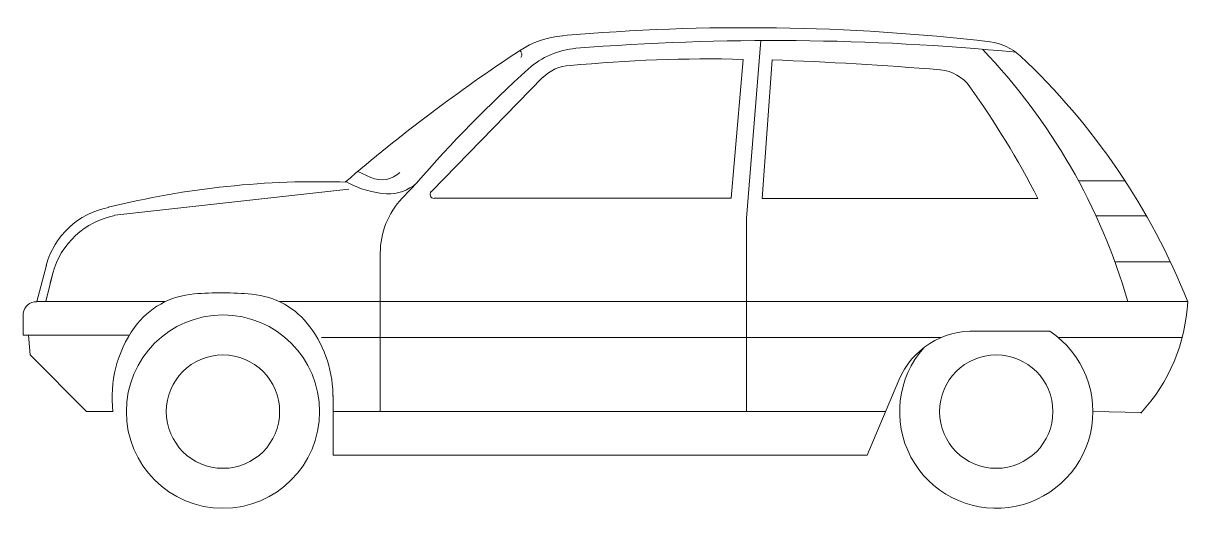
# Model space of a CAD drawing. Header units: metres. Extents: x -1305 to 1216, y -10 to 1050.
import ezdxf

# ---------------------------------------------------------------- set-up
doc = ezdxf.new("R2010")
doc.units = ezdxf.units.M
doc.layers.add('A-DETL-GENF', color=92, linetype='Continuous', lineweight=18)

# ---------------------------------------------------------------- blocks, each defined once
blk = doc.blocks.new('90 renault - Type 1-3642211-00_0 Basismaterialen')
at = {"layer": 'A-DETL-GENF', "lineweight": 13}
for p, q in [((292.3, 1012.7), (260.8, 628.5)), ((-227.4, 988.8), (-229.7, 991.1)), ((227.7, 671.6), (253.8, 972.2)), ((316.2, 971.1), (294.6, 670.8)), ((-421.5, 686.2), (-180.4, 933.4)), ((-552.4, 716.2), (-580.8, 729.3)), ((-451.5, 706.2), (-484.7, 671.5)), ((980.7, 709.3), (1081.6, 709.3)), ((-1106.8, 634.6), (-600.1, 690.8)), ((-415.3, 671.6), (227.7, 671.6)), ((294.6, 670.8), (855.2, 670.8)), ((855.2, 670.8), (892.2, 670.8)), ((1018.4, 633.1), (1127.8, 633.1)), ((260.8, 628.5), (260.8, 209.6)), ((-532.3, 552.2), (-532.3, 209.6)), ((1058.5, 533.7), (1179.4, 533.7)), ((-1276.2, 447.5), (-1255.4, 526.8)), ((-1241.5, 509.1), (-1256.9, 447.5)), ((-1246.9, 487.5), (-1241.5, 509.1)), ((-999, 447.5), (-1276.2, 447.5)), ((-749.5, 447.5), (1216.4, 447.5)), ((-1305.4, 422.6), (-1305.4, 375.1)), ((758.4, 383.6), (918, 383.6)), ((-1305.4, 375.1), (-1075.2, 375.1)), ((-1290.8, 332), (-1293.9, 375.1)), ((-1293.9, 375.1), (-1290.8, 375.1)), ((-659.4, 369.7), (682.1, 369.7)), ((936.5, 369.7), (1204.8, 369.7)), ((-1168.4, 209.6), (-1290.8, 332)), ((522.5, 114.9), (591.1, 277.3)), ((-634, 244.2), (-634, 114.9)), ((-1110.6, 209.6), (-1168.4, 209.6)), ((562.5, 209.6), (-634, 209.6)), ((1115.7, 207.3), (1011.5, 209.6)), ((-634, 114.9), (522.5, 114.9))]:
    blk.add_line(p, q, dxfattribs=at)
for centre, radius in [((-872.9, 209.3), 209.3), ((-872.9, 209.3), 122.7), ((801.9, 209.3), 122.7)]:
    blk.add_circle(centre, radius, dxfattribs=at)
for centre, radius, start, end in [((260.5, -3546.4), 4587.2, 83.3928, 94.9716), ((-119.5, 822.1), 202.1, 94.9716, 123.4218), ((318.8, -4453.7), 5466.7, 84.4796, 94.4852), ((774.7, 895.4), 115.5, 46.8155, 83.3928), ((1846.6, -2157.3), 3771.8, 123.4218, 130.6051), ((-234.1, 982.3), 8.66, 313.5663, 46.5776), ((-95, 823.2), 173.2, 94.4852, 132.1467), ((-170.3, 87.8), 1307.3, 15.9705, 43.8804), ((-118.6, 872), 86.6, 91.6546, 135.6367), ((176.7, -2071.5), 3044.7, 88.5501, 95.6148), ((22, -7080.7), 8057.2, 85.31073, 87.90716), ((-159.4, -99.9), 1480.7, 21.6909, 46.8155), ((1733.4, -1196.6), 2897.8, 132.1467, 139.0057), ((673.7, 863.1), 86.6, 34.9963, 85.3107), ((-790.6, -189.1), 1889.7, 27.0813, 35.6686), ((-667.6, -1175.5), 1882.8, 88.0403, 103.9473), ((-529.5, 769.2), 57.7, 246.1652, 313.5663), ((-506.7, 878.7), 198, 240.8495, 266.6117), ((-513.1, 767.5), 86.6, 266.6117, 313.1864), ((-415.8, 679.7), 8.66, 135.6367, 270), ((-358.9, 552.4), 173.3, 136.577, 180), ((-1088.3, 481.3), 173.2, 100.8812, 165), ((-1074.1, 464), 173.2, 100.8812, 165), ((-923.1, 291.3), 173.2, 94.0025, 144.575), ((-877.5, -364.1), 830.6, 85.3609, 94.0025), ((-824.4, 290.8), 173.2, 36.1943, 85.3609), ((-1276.8, 418.4), 28.9, 90, 171.6137), ((833.1, 466.9), 383.8, 317.2252, 357.0963), ((-851.8, 240.2), 261.3, 144.575, 186.8294), ((-893.1, 240.5), 258.5, 359.2831, 36.1943), ((750.5, 210.5), 173.2, 87.3699, 157.3063), ((801.9, 209.3), 209.3, 138.5607, 56.3287)]:
    blk.add_arc(centre, radius, start, end, dxfattribs=at)

msp = doc.modelspace()

# ---------------------------------------------------------------- block references
msp.add_blockref('90 renault - Type 1-3642211-00_0 Basismaterialen', (0, 0))

doc.saveas('drawing.dxf')
